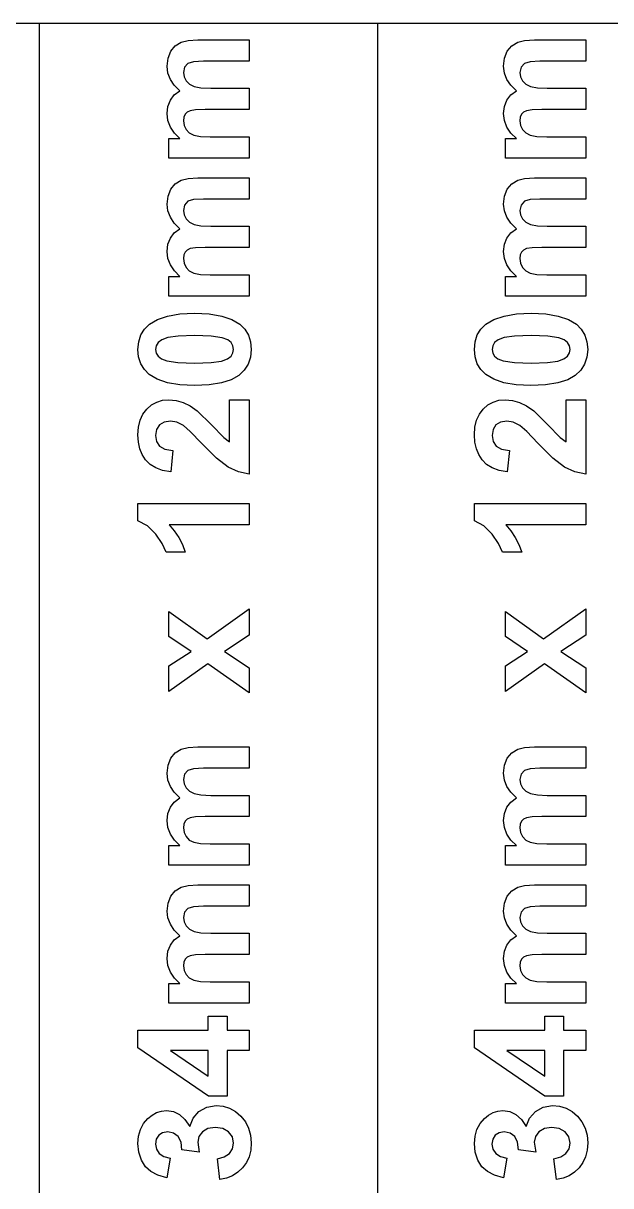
# Model space of a CAD drawing. Header units: metres. Extents: x 298 to 6408, y -126 to 1371.
# Drawn here: x 4802.7 to 5011, y 317.5 to 729.3 of the extents above; entities that cross this region are included whole.
import ezdxf

# ---------------------------------------------------------------- set-up
doc = ezdxf.new("R2010")
doc.units = ezdxf.units.M

msp = doc.modelspace()

# ---------------------------------------------------------------- linework, layer by layer
at = {"layer": '734mm x 120mm'}
for p, q in [((4855, 719.34), (4856.58, 721.24)), ((4856.58, 721.24), (4858.75, 722.59)), ((4858.75, 722.59), (4861.13, 723.17)), ((4861.13, 723.17), (4864.65, 723.36)), ((4864.65, 723.36), (4882.86, 723.36)), ((4882.86, 723.36), (4882.86, 715.83)), ((4974.31, 719.34), (4975.89, 721.24)), ((4975.89, 721.24), (4978.06, 722.59)), ((4978.06, 722.59), (4980.44, 723.17)), ((4980.44, 723.17), (4983.96, 723.36)), ((4983.96, 723.36), (5002.17, 723.36)), ((5002.17, 723.36), (5002.17, 715.83)), ((4853.73, 714.03), (4854.05, 716.93)), ((4854.05, 716.93), (4855, 719.34)), ((4973.04, 714.03), (4973.36, 716.93)), ((4973.36, 716.93), (4974.31, 719.34)), ((4854.01, 711.63), (4853.73, 714.03)), ((4859.9, 713.72), (4859.5, 711.83)), ((4861.11, 715.05), (4859.9, 713.72)), ((4863.09, 715.63), (4861.11, 715.05)), ((4866.58, 715.83), (4863.09, 715.63)), ((4882.86, 715.83), (4866.58, 715.83)), ((4973.32, 711.63), (4973.04, 714.03)), ((4979.21, 713.72), (4978.81, 711.83)), ((4980.42, 715.05), (4979.21, 713.72)), ((4982.4, 715.63), (4980.42, 715.05)), ((4985.89, 715.83), (4982.4, 715.63)), ((5002.17, 715.83), (4985.89, 715.83)), ((4854.86, 709.39), (4854.01, 711.63)), ((4856.27, 707.29), (4854.86, 709.39)), ((4859.5, 711.83), (4859.74, 710.29)), ((4859.74, 710.29), (4860.46, 708.85)), ((4860.46, 708.85), (4861.65, 707.65)), ((4974.17, 709.39), (4973.32, 711.63)), ((4975.58, 707.29), (4974.17, 709.39)), ((4978.81, 711.83), (4979.05, 710.29)), ((4979.05, 710.29), (4979.77, 708.85)), ((4979.77, 708.85), (4980.96, 707.65)), ((4858.26, 705.34), (4856.27, 707.29)), ((4856.27, 703.87), (4858.26, 705.34)), ((4861.65, 707.65), (4863.29, 706.84)), ((4863.29, 706.84), (4865.7, 706.38)), ((4865.7, 706.38), (4869.18, 706.22)), ((4869.18, 706.22), (4882.86, 706.22)), ((4882.86, 706.22), (4882.86, 698.68)), ((4977.57, 705.34), (4975.58, 707.29)), ((4975.58, 703.87), (4977.57, 705.34)), ((4980.96, 707.65), (4982.6, 706.84)), ((4982.6, 706.84), (4985.01, 706.38)), ((4985.01, 706.38), (4988.49, 706.22)), ((4988.49, 706.22), (5002.17, 706.22)), ((5002.17, 706.22), (5002.17, 698.68)), ((4854.01, 699.84), (4854.86, 702.04)), ((4854.86, 702.04), (4856.27, 703.87)), ((4973.32, 699.84), (4974.17, 702.04)), ((4974.17, 702.04), (4975.58, 703.87)), ((4853.73, 697.29), (4854.01, 699.84)), ((4854.01, 694.8), (4853.73, 697.29)), ((4859.64, 696.04), (4859.5, 694.74)), ((4860.09, 697.03), (4859.64, 696.04)), ((4860.83, 697.77), (4860.09, 697.03)), ((4861.88, 698.28), (4860.83, 697.77)), ((4863.83, 698.58), (4861.88, 698.28)), ((4867.25, 698.68), (4863.83, 698.58)), ((4882.86, 698.68), (4867.25, 698.68)), ((4973.04, 697.29), (4973.32, 699.84)), ((4973.32, 694.8), (4973.04, 697.29)), ((4978.95, 696.04), (4978.81, 694.74)), ((4979.4, 697.03), (4978.95, 696.04)), ((4980.14, 697.77), (4979.4, 697.03)), ((4981.19, 698.28), (4980.14, 697.77)), ((4983.14, 698.58), (4981.19, 698.28)), ((4986.56, 698.68), (4983.14, 698.58)), ((5002.17, 698.68), (4986.56, 698.68)), ((4854.86, 692.49), (4854.01, 694.8)), ((4856.28, 690.36), (4854.86, 692.49)), ((4859.5, 694.74), (4859.73, 693.08)), ((4859.73, 693.08), (4860.44, 691.6)), ((4974.17, 692.49), (4973.32, 694.8)), ((4975.59, 690.36), (4974.17, 692.49)), ((4978.81, 694.74), (4979.04, 693.08)), ((4979.04, 693.08), (4979.75, 691.6)), ((4854.37, 681.46), (4854.37, 688.41)), ((4854.37, 688.41), (4858.26, 688.41)), ((4858.26, 688.41), (4856.28, 690.36)), ((4860.44, 691.6), (4861.58, 690.4)), ((4861.58, 690.4), (4863.15, 689.6)), ((4863.15, 689.6), (4865.5, 689.15)), ((4865.5, 689.15), (4869.02, 689)), ((4869.02, 689), (4882.86, 689)), ((4882.86, 689), (4882.86, 681.46)), ((4973.68, 681.46), (4973.68, 688.41)), ((4973.68, 688.41), (4977.57, 688.41)), ((4977.57, 688.41), (4975.59, 690.36)), ((4979.75, 691.6), (4980.89, 690.4)), ((4980.89, 690.4), (4982.46, 689.6)), ((4982.46, 689.6), (4984.81, 689.15)), ((4984.81, 689.15), (4988.33, 689)), ((4988.33, 689), (5002.17, 689)), ((5002.17, 689), (5002.17, 681.46)), ((4882.86, 681.46), (4854.37, 681.46)), ((5002.17, 681.46), (4973.68, 681.46)), ((4855, 670.49), (4856.58, 672.39)), ((4856.58, 672.39), (4858.75, 673.73)), ((4858.75, 673.73), (4861.13, 674.32)), ((4861.13, 674.32), (4864.65, 674.51)), ((4864.65, 674.51), (4882.86, 674.51)), ((4882.86, 674.51), (4882.86, 666.97)), ((4974.31, 670.49), (4975.89, 672.39)), ((4975.89, 672.39), (4978.06, 673.73)), ((4978.06, 673.73), (4980.44, 674.32)), ((4980.44, 674.32), (4983.96, 674.51)), ((4983.96, 674.51), (5002.17, 674.51)), ((5002.17, 674.51), (5002.17, 666.97)), ((4853.73, 665.18), (4854.05, 668.07)), ((4854.05, 668.07), (4855, 670.49)), ((4973.04, 665.18), (4973.36, 668.07)), ((4973.36, 668.07), (4974.31, 670.49)), ((4854.01, 662.78), (4853.73, 665.18)), ((4859.9, 664.87), (4859.5, 662.98)), ((4861.11, 666.19), (4859.9, 664.87)), ((4863.09, 666.78), (4861.11, 666.19)), ((4866.58, 666.97), (4863.09, 666.78)), ((4882.86, 666.97), (4866.58, 666.97)), ((4973.32, 662.78), (4973.04, 665.18)), ((4979.21, 664.87), (4978.81, 662.98)), ((4980.42, 666.19), (4979.21, 664.87)), ((4982.4, 666.78), (4980.42, 666.19)), ((4985.89, 666.97), (4982.4, 666.78)), ((5002.17, 666.97), (4985.89, 666.97)), ((4854.86, 660.53), (4854.01, 662.78)), ((4856.27, 658.44), (4854.86, 660.53)), ((4859.5, 662.98), (4859.74, 661.44)), ((4859.74, 661.44), (4860.46, 660)), ((4860.46, 660), (4861.65, 658.8)), ((4974.17, 660.53), (4973.32, 662.78)), ((4975.58, 658.44), (4974.17, 660.53)), ((4978.81, 662.98), (4979.05, 661.44)), ((4979.05, 661.44), (4979.77, 660)), ((4979.77, 660), (4980.96, 658.8)), ((4854.86, 653.18), (4856.27, 655.01)), ((4858.26, 656.48), (4856.27, 658.44)), ((4856.27, 655.01), (4858.26, 656.48)), ((4861.65, 658.8), (4863.29, 657.99)), ((4863.29, 657.99), (4865.7, 657.52)), ((4865.7, 657.52), (4869.18, 657.37)), ((4869.18, 657.37), (4882.86, 657.37)), ((4882.86, 657.37), (4882.86, 649.83)), ((4974.17, 653.18), (4975.58, 655.01)), ((4977.57, 656.48), (4975.58, 658.44)), ((4975.58, 655.01), (4977.57, 656.48)), ((4980.96, 658.8), (4982.6, 657.99)), ((4982.6, 657.99), (4985.01, 657.52)), ((4985.01, 657.52), (4988.49, 657.37)), ((4988.49, 657.37), (5002.17, 657.37)), ((5002.17, 657.37), (5002.17, 649.83)), ((4853.73, 648.44), (4854.01, 650.99)), ((4854.01, 650.99), (4854.86, 653.18)), ((4973.04, 648.44), (4973.32, 650.99)), ((4973.32, 650.99), (4974.17, 653.18)), ((4854.01, 645.95), (4853.73, 648.44)), ((4859.64, 647.18), (4859.5, 645.89)), ((4860.09, 648.18), (4859.64, 647.18)), ((4860.83, 648.91), (4860.09, 648.18)), ((4861.88, 649.43), (4860.83, 648.91)), ((4863.83, 649.73), (4861.88, 649.43)), ((4867.25, 649.83), (4863.83, 649.73)), ((4882.86, 649.83), (4867.25, 649.83)), ((4973.32, 645.95), (4973.04, 648.44)), ((4978.95, 647.18), (4978.81, 645.89)), ((4979.4, 648.18), (4978.95, 647.18)), ((4980.14, 648.91), (4979.4, 648.18)), ((4981.19, 649.43), (4980.14, 648.91)), ((4983.14, 649.73), (4981.19, 649.43)), ((4986.56, 649.83), (4983.14, 649.73)), ((5002.17, 649.83), (4986.56, 649.83)), ((4854.86, 643.64), (4854.01, 645.95)), ((4856.28, 641.51), (4854.86, 643.64)), ((4859.5, 645.89), (4859.73, 644.23)), ((4859.73, 644.23), (4860.44, 642.75)), ((4860.44, 642.75), (4861.58, 641.55)), ((4974.17, 643.64), (4973.32, 645.95)), ((4975.59, 641.51), (4974.17, 643.64)), ((4978.81, 645.89), (4979.04, 644.23)), ((4979.04, 644.23), (4979.75, 642.75)), ((4979.75, 642.75), (4980.89, 641.55)), ((4854.37, 632.61), (4854.37, 639.56)), ((4854.37, 639.56), (4858.26, 639.56)), ((4858.26, 639.56), (4856.28, 641.51)), ((4861.58, 641.55), (4863.15, 640.75)), ((4863.15, 640.75), (4865.5, 640.3)), ((4865.5, 640.3), (4869.02, 640.15)), ((4869.02, 640.15), (4882.86, 640.15)), ((4882.86, 640.15), (4882.86, 632.61)), ((4973.68, 632.61), (4973.68, 639.56)), ((4973.68, 639.56), (4977.57, 639.56)), ((4977.57, 639.56), (4975.59, 641.51)), ((4980.89, 641.55), (4982.46, 640.75)), ((4982.46, 640.75), (4984.81, 640.3)), ((4984.81, 640.3), (4988.33, 640.15)), ((4988.33, 640.15), (5002.17, 640.15)), ((5002.17, 640.15), (5002.17, 632.61)), ((4882.86, 632.61), (4854.37, 632.61)), ((5002.17, 632.61), (4973.68, 632.61)), ((4853.87, 625.56), (4858.27, 626.28)), ((4858.27, 626.28), (4863.47, 626.52)), ((4863.47, 626.52), (4868.65, 626.28)), ((4868.65, 626.28), (4873.06, 625.55)), ((4973.18, 625.56), (4977.58, 626.28)), ((4977.58, 626.28), (4982.78, 626.52)), ((4982.78, 626.52), (4987.96, 626.28)), ((4987.96, 626.28), (4992.37, 625.55)), ((4845.67, 620.91), (4847.45, 622.68)), ((4847.45, 622.68), (4850.26, 624.36)), ((4850.26, 624.36), (4853.87, 625.56)), ((4873.06, 625.55), (4876.68, 624.34)), ((4876.68, 624.34), (4879.51, 622.65)), ((4879.51, 622.65), (4881.27, 620.9)), ((4964.98, 620.91), (4966.76, 622.68)), ((4966.76, 622.68), (4969.57, 624.36)), ((4969.57, 624.36), (4973.18, 625.56)), ((4992.37, 625.55), (4995.99, 624.34)), ((4995.99, 624.34), (4998.82, 622.65)), ((4998.82, 622.65), (5000.58, 620.9)), ((4843.63, 616.45), (4844.39, 618.84)), ((4844.39, 618.84), (4845.67, 620.91)), ((4853.96, 617.93), (4851.8, 617.14)), ((4857.63, 618.46), (4853.96, 617.93)), ((4863.47, 618.63), (4857.63, 618.46)), ((4869.38, 618.44), (4863.47, 618.63)), ((4873.29, 617.85), (4869.38, 618.44)), ((4875.19, 617.14), (4873.29, 617.85)), ((4881.27, 620.9), (4882.53, 618.83)), ((4882.53, 618.83), (4883.28, 616.45)), ((4962.94, 616.45), (4963.7, 618.84)), ((4963.7, 618.84), (4964.98, 620.91)), ((4973.27, 617.93), (4971.11, 617.14)), ((4976.94, 618.46), (4973.27, 617.93)), ((4982.78, 618.63), (4976.94, 618.46)), ((4988.69, 618.44), (4982.78, 618.63)), ((4992.6, 617.85), (4988.69, 618.44)), ((4994.5, 617.14), (4992.6, 617.85)), ((5000.58, 620.9), (5001.84, 618.83)), ((5001.84, 618.83), (5002.59, 616.45)), ((4843.37, 613.75), (4843.63, 616.45)), ((4843.62, 611.05), (4843.37, 613.75)), ((4849.84, 615.04), (4849.62, 613.75)), ((4849.62, 613.75), (4849.84, 612.45)), ((4850.5, 616.17), (4849.84, 615.04)), ((4851.8, 617.14), (4850.5, 616.17)), ((4876.41, 616.19), (4875.19, 617.14)), ((4877.07, 615.04), (4876.41, 616.19)), ((4877.28, 613.75), (4877.07, 615.04)), ((4877.07, 612.46), (4877.28, 613.75)), ((4883.53, 613.75), (4883.26, 611.02)), ((4883.28, 616.45), (4883.53, 613.75)), ((4962.68, 613.75), (4962.94, 616.45)), ((4962.93, 611.05), (4962.68, 613.75)), ((4969.15, 615.04), (4968.93, 613.75)), ((4968.93, 613.75), (4969.15, 612.45)), ((4969.81, 616.17), (4969.15, 615.04)), ((4971.11, 617.14), (4969.81, 616.17)), ((4995.72, 616.19), (4994.5, 617.14)), ((4996.38, 615.04), (4995.72, 616.19)), ((4996.59, 613.75), (4996.38, 615.04)), ((4996.38, 612.46), (4996.59, 613.75)), ((5002.84, 613.75), (5002.57, 611.02)), ((5002.59, 616.45), (5002.84, 613.75)), ((4844.38, 608.66), (4843.62, 611.05)), ((4849.84, 612.45), (4850.5, 611.31)), ((4850.5, 611.31), (4851.71, 610.35)), ((4851.71, 610.35), (4853.62, 609.64)), ((4853.62, 609.64), (4857.54, 609.06)), ((4869.31, 609.04), (4872.98, 609.56)), ((4872.98, 609.56), (4875.13, 610.35)), ((4875.13, 610.35), (4876.42, 611.32)), ((4876.42, 611.32), (4877.07, 612.46)), ((4883.26, 611.02), (4882.43, 608.56)), ((4963.69, 608.66), (4962.93, 611.05)), ((4969.15, 612.45), (4969.81, 611.31)), ((4969.81, 611.31), (4971.02, 610.35)), ((4971.02, 610.35), (4972.93, 609.64)), ((4972.93, 609.64), (4976.85, 609.06)), ((4988.62, 609.04), (4992.29, 609.56)), ((4992.29, 609.56), (4994.44, 610.35)), ((4994.44, 610.35), (4995.73, 611.32)), ((4995.73, 611.32), (4996.38, 612.46)), ((5002.57, 611.02), (5001.74, 608.56)), ((4845.64, 606.59), (4844.38, 608.66)), ((4847.4, 604.84), (4845.64, 606.59)), ((4857.54, 609.06), (4863.47, 608.86)), ((4863.47, 608.86), (4869.31, 609.04)), ((4881.05, 606.39), (4879.12, 604.49)), ((4882.43, 608.56), (4881.05, 606.39)), ((4964.95, 606.59), (4963.69, 608.66)), ((4966.71, 604.84), (4964.95, 606.59)), ((4976.85, 609.06), (4982.78, 608.86)), ((4982.78, 608.86), (4988.62, 609.04)), ((5000.36, 606.39), (4998.43, 604.49)), ((5001.74, 608.56), (5000.36, 606.39)), ((4850.23, 603.15), (4847.4, 604.84)), ((4853.84, 601.94), (4850.23, 603.15)), ((4858.22, 601.22), (4853.84, 601.94)), ((4872.98, 601.86), (4868.62, 601.2)), ((4876.48, 602.95), (4872.98, 601.86)), ((4879.12, 604.49), (4876.48, 602.95)), ((4969.54, 603.15), (4966.71, 604.84)), ((4973.15, 601.94), (4969.54, 603.15)), ((4977.53, 601.22), (4973.15, 601.94)), ((4992.29, 601.86), (4987.93, 601.2)), ((4995.79, 602.95), (4992.29, 601.86)), ((4998.43, 604.49), (4995.79, 602.95)), ((4863.39, 600.98), (4858.22, 601.22)), ((4868.62, 601.2), (4863.39, 600.98)), ((4982.7, 600.98), (4977.53, 601.22)), ((4987.93, 601.2), (4982.7, 600.98)), ((4846.51, 592.58), (4848.18, 594.04)), ((4848.18, 594.04), (4850.03, 595.07)), ((4850.03, 595.07), (4852.08, 595.7)), ((4852.08, 595.7), (4854.32, 595.91)), ((4854.32, 595.91), (4856.91, 595.67)), ((4856.91, 595.67), (4859.38, 594.95)), ((4859.38, 594.95), (4861.83, 593.72)), ((4861.83, 593.72), (4864.41, 591.94)), ((4875.86, 595.91), (4882.86, 595.91)), ((4875.86, 580.94), (4875.86, 595.91)), ((4882.86, 595.91), (4882.86, 569.48)), ((4965.82, 592.58), (4967.49, 594.04)), ((4967.49, 594.04), (4969.34, 595.07)), ((4969.34, 595.07), (4971.39, 595.7)), ((4971.39, 595.7), (4973.63, 595.91)), ((4973.63, 595.91), (4976.22, 595.67)), ((4976.22, 595.67), (4978.69, 594.95)), ((4978.69, 594.95), (4981.14, 593.72)), ((4981.14, 593.72), (4983.72, 591.94)), ((4995.17, 595.91), (5002.17, 595.91)), ((4995.17, 580.94), (4995.17, 595.91)), ((5002.17, 595.91), (5002.17, 569.48)), ((4844.16, 588.63), (4845.14, 590.76)), ((4845.14, 590.76), (4846.51, 592.58)), ((4864.41, 591.94), (4869.42, 587)), ((4963.47, 588.63), (4964.45, 590.76)), ((4964.45, 590.76), (4965.82, 592.58)), ((4983.72, 591.94), (4988.73, 587)), ((4843.37, 583.43), (4843.57, 586.19)), ((4843.57, 586.19), (4844.16, 588.63)), ((4849.96, 585.37), (4849.62, 583.24)), ((4850.98, 586.99), (4849.96, 585.37)), ((4852.63, 588), (4850.98, 586.99)), ((4854.86, 588.34), (4852.63, 588)), ((4857.15, 587.95), (4854.86, 588.34)), ((4859.47, 586.79), (4857.15, 587.95)), ((4861.92, 584.65), (4859.47, 586.79)), ((4869.42, 587), (4873.77, 582.48)), ((4962.68, 583.43), (4962.88, 586.19)), ((4962.88, 586.19), (4963.47, 588.63)), ((4969.27, 585.37), (4968.93, 583.24)), ((4970.29, 586.99), (4969.27, 585.37)), ((4971.94, 588), (4970.29, 586.99)), ((4974.17, 588.34), (4971.94, 588)), ((4976.46, 587.95), (4974.17, 588.34)), ((4978.78, 586.79), (4976.46, 587.95)), ((4981.23, 584.65), (4978.78, 586.79)), ((4988.73, 587), (4993.08, 582.48)), ((4843.54, 580.89), (4843.37, 583.43)), ((4844.05, 578.56), (4843.54, 580.89)), ((4849.62, 583.24), (4849.98, 581.12)), ((4849.98, 581.12), (4851.05, 579.49)), ((4865.91, 580.53), (4861.92, 584.65)), ((4873.77, 582.48), (4875.86, 580.94)), ((4962.85, 580.89), (4962.68, 583.43)), ((4963.36, 578.56), (4962.85, 580.89)), ((4968.93, 583.24), (4969.29, 581.12)), ((4969.29, 581.12), (4970.36, 579.49)), ((4985.22, 580.53), (4981.23, 584.65)), ((4993.08, 582.48), (4995.17, 580.94)), ((4844.9, 576.46), (4844.05, 578.56)), ((4851.05, 579.49), (4852.94, 578.39)), ((4852.94, 578.39), (4855.77, 577.88)), ((4855.77, 577.88), (4855.02, 570.37)), ((4871.2, 575.25), (4865.91, 580.53)), ((4964.21, 576.46), (4963.36, 578.56)), ((4970.36, 579.49), (4972.25, 578.39)), ((4972.25, 578.39), (4975.08, 577.88)), ((4975.08, 577.88), (4974.33, 570.37)), ((4990.51, 575.25), (4985.22, 580.53)), ((4846.08, 574.58), (4844.9, 576.46)), ((4847.66, 572.99), (4846.08, 574.58)), ((4849.67, 571.75), (4847.66, 572.99)), ((4875.34, 572.06), (4871.2, 575.25)), ((4965.39, 574.58), (4964.21, 576.46)), ((4966.97, 572.99), (4965.39, 574.58)), ((4968.98, 571.75), (4966.97, 572.99)), ((4994.65, 572.06), (4990.51, 575.25)), ((4852.12, 570.88), (4849.67, 571.75)), ((4855.02, 570.37), (4852.12, 570.88)), ((4879, 570.34), (4875.34, 572.06)), ((4882.86, 569.48), (4879, 570.34)), ((4971.43, 570.88), (4968.98, 571.75)), ((4974.33, 570.37), (4971.43, 570.88)), ((4998.31, 570.34), (4994.65, 572.06)), ((5002.17, 569.48), (4998.31, 570.34)), ((4843.37, 553.06), (4843.37, 559.18)), ((4843.37, 559.18), (4882.86, 559.18)), ((4882.86, 559.18), (4882.86, 551.64)), ((4962.68, 553.06), (4962.68, 559.18)), ((4962.68, 559.18), (5002.17, 559.18)), ((5002.17, 559.18), (5002.17, 551.64)), ((4846.74, 551.23), (4843.37, 553.06)), ((4966.05, 551.23), (4962.68, 553.06)), ((4849.66, 548.31), (4846.74, 551.23)), ((4851.93, 544.98), (4849.66, 548.31)), ((4882.86, 551.64), (4854.45, 551.64)), ((4854.45, 551.64), (4856.26, 549.48)), ((4856.26, 549.48), (4857.81, 547.14)), ((4968.97, 548.31), (4966.05, 551.23)), ((4971.24, 544.98), (4968.97, 548.31)), ((5002.17, 551.64), (4973.76, 551.64)), ((4973.76, 551.64), (4975.57, 549.48)), ((4975.57, 549.48), (4977.12, 547.14)), ((4853.33, 541.9), (4851.93, 544.98)), ((4857.81, 547.14), (4859.12, 544.61)), ((4859.12, 544.61), (4860.17, 541.9)), ((4972.64, 541.9), (4971.24, 544.98)), ((4977.12, 547.14), (4978.43, 544.61)), ((4978.43, 544.61), (4979.48, 541.9)), ((4860.17, 541.9), (4853.33, 541.9)), ((4979.48, 541.9), (4972.64, 541.9)), ((4854.37, 512.04), (4854.37, 520.9)), ((4854.37, 520.9), (4867.87, 511.24)), ((4867.87, 511.24), (4882.86, 521.78)), ((4882.86, 521.78), (4882.86, 512.53)), ((4973.68, 512.04), (4973.68, 520.9)), ((4973.68, 520.9), (4987.18, 511.24)), ((4987.18, 511.24), (5002.17, 521.78)), ((5002.17, 521.78), (5002.17, 512.53)), ((4862.21, 506.73), (4854.37, 512.04)), ((4882.86, 512.53), (4874.04, 506.73)), ((4981.52, 506.73), (4973.68, 512.04)), ((5002.17, 512.53), (4993.35, 506.73)), ((4854.37, 501.69), (4862.21, 506.73)), ((4874.04, 506.73), (4882.86, 500.88)), ((4973.68, 501.69), (4981.52, 506.73)), ((4993.35, 506.73), (5002.17, 500.88)), ((4868.19, 502.33), (4854.37, 492.49)), ((4854.37, 492.49), (4854.37, 501.69)), ((4882.86, 492.06), (4868.19, 502.33)), ((4882.86, 500.88), (4882.86, 492.06)), ((4987.5, 502.33), (4973.68, 492.49)), ((4973.68, 492.49), (4973.68, 501.69)), ((5002.17, 492.06), (4987.5, 502.33)), ((5002.17, 500.88), (5002.17, 492.06)), ((4855, 468.88), (4856.58, 470.78)), ((4856.58, 470.78), (4858.75, 472.12)), ((4858.75, 472.12), (4861.13, 472.71)), ((4861.13, 472.71), (4864.65, 472.9)), ((4864.65, 472.9), (4882.86, 472.9)), ((4882.86, 472.9), (4882.86, 465.36)), ((4974.31, 468.88), (4975.89, 470.78)), ((4975.89, 470.78), (4978.06, 472.12)), ((4978.06, 472.12), (4980.44, 472.71)), ((4980.44, 472.71), (4983.96, 472.9)), ((4983.96, 472.9), (5002.17, 472.9)), ((5002.17, 472.9), (5002.17, 465.36)), ((4853.73, 463.57), (4854.05, 466.46)), ((4854.05, 466.46), (4855, 468.88)), ((4866.58, 465.36), (4863.09, 465.17)), ((4882.86, 465.36), (4866.58, 465.36)), ((4973.04, 463.57), (4973.36, 466.46)), ((4973.36, 466.46), (4974.31, 468.88)), ((4985.89, 465.36), (4982.4, 465.17)), ((5002.17, 465.36), (4985.89, 465.36)), ((4854.01, 461.17), (4853.73, 463.57)), ((4859.9, 463.26), (4859.5, 461.37)), ((4859.5, 461.37), (4859.74, 459.83)), ((4861.11, 464.59), (4859.9, 463.26)), ((4863.09, 465.17), (4861.11, 464.59)), ((4973.32, 461.17), (4973.04, 463.57)), ((4979.21, 463.26), (4978.81, 461.37)), ((4978.81, 461.37), (4979.05, 459.83)), ((4980.42, 464.59), (4979.21, 463.26)), ((4982.4, 465.17), (4980.42, 464.59)), ((4854.86, 458.92), (4854.01, 461.17)), ((4856.27, 456.83), (4854.86, 458.92)), ((4859.74, 459.83), (4860.46, 458.39)), ((4860.46, 458.39), (4861.65, 457.19)), ((4861.65, 457.19), (4863.29, 456.38)), ((4974.17, 458.92), (4973.32, 461.17)), ((4975.58, 456.83), (4974.17, 458.92)), ((4979.05, 459.83), (4979.77, 458.39)), ((4979.77, 458.39), (4980.96, 457.19)), ((4980.96, 457.19), (4982.6, 456.38)), ((4854.86, 451.57), (4856.27, 453.4)), ((4858.26, 454.87), (4856.27, 456.83)), ((4856.27, 453.4), (4858.26, 454.87)), ((4863.29, 456.38), (4865.7, 455.91)), ((4865.7, 455.91), (4869.18, 455.76)), ((4869.18, 455.76), (4882.86, 455.76)), ((4882.86, 455.76), (4882.86, 448.22)), ((4974.17, 451.57), (4975.58, 453.4)), ((4977.57, 454.87), (4975.58, 456.83)), ((4975.58, 453.4), (4977.57, 454.87)), ((4982.6, 456.38), (4985.01, 455.91)), ((4985.01, 455.91), (4988.49, 455.76)), ((4988.49, 455.76), (5002.17, 455.76)), ((5002.17, 455.76), (5002.17, 448.22)), ((4853.73, 446.83), (4854.01, 449.38)), ((4854.01, 449.38), (4854.86, 451.57)), ((4973.04, 446.83), (4973.32, 449.38)), ((4973.32, 449.38), (4974.17, 451.57)), ((4854.01, 444.34), (4853.73, 446.83)), ((4859.64, 445.57), (4859.5, 444.28)), ((4860.09, 446.57), (4859.64, 445.57)), ((4860.83, 447.3), (4860.09, 446.57)), ((4861.88, 447.82), (4860.83, 447.3)), ((4863.83, 448.12), (4861.88, 447.82)), ((4867.25, 448.22), (4863.83, 448.12)), ((4882.86, 448.22), (4867.25, 448.22)), ((4973.32, 444.34), (4973.04, 446.83)), ((4978.95, 445.57), (4978.81, 444.28)), ((4979.4, 446.57), (4978.95, 445.57)), ((4980.14, 447.3), (4979.4, 446.57)), ((4981.19, 447.82), (4980.14, 447.3)), ((4983.14, 448.12), (4981.19, 447.82)), ((4986.56, 448.22), (4983.14, 448.12)), ((5002.17, 448.22), (4986.56, 448.22)), ((4854.86, 442.03), (4854.01, 444.34)), ((4856.28, 439.9), (4854.86, 442.03)), ((4859.5, 444.28), (4859.73, 442.62)), ((4859.73, 442.62), (4860.44, 441.14)), ((4860.44, 441.14), (4861.58, 439.94)), ((4974.17, 442.03), (4973.32, 444.34)), ((4975.59, 439.9), (4974.17, 442.03)), ((4978.81, 444.28), (4979.04, 442.62)), ((4979.04, 442.62), (4979.75, 441.14)), ((4979.75, 441.14), (4980.89, 439.94)), ((4854.37, 431), (4854.37, 437.95)), ((4854.37, 437.95), (4858.26, 437.95)), ((4858.26, 437.95), (4856.28, 439.9)), ((4861.58, 439.94), (4863.15, 439.14)), ((4863.15, 439.14), (4865.5, 438.69)), ((4865.5, 438.69), (4869.02, 438.54)), ((4869.02, 438.54), (4882.86, 438.54)), ((4882.86, 438.54), (4882.86, 431)), ((4973.68, 431), (4973.68, 437.95)), ((4973.68, 437.95), (4977.57, 437.95)), ((4977.57, 437.95), (4975.59, 439.9)), ((4980.89, 439.94), (4982.46, 439.14)), ((4982.46, 439.14), (4984.81, 438.69)), ((4984.81, 438.69), (4988.33, 438.54)), ((4988.33, 438.54), (5002.17, 438.54)), ((5002.17, 438.54), (5002.17, 431)), ((4882.86, 431), (4854.37, 431)), ((5002.17, 431), (4973.68, 431)), ((4855, 420.02), (4856.58, 421.92)), ((4856.58, 421.92), (4858.75, 423.27)), ((4858.75, 423.27), (4861.13, 423.85)), ((4861.13, 423.85), (4864.65, 424.05)), ((4864.65, 424.05), (4882.86, 424.05)), ((4882.86, 424.05), (4882.86, 416.51)), ((4974.31, 420.02), (4975.89, 421.92)), ((4975.89, 421.92), (4978.06, 423.27)), ((4978.06, 423.27), (4980.44, 423.85)), ((4980.44, 423.85), (4983.96, 424.05)), ((4983.96, 424.05), (5002.17, 424.05)), ((5002.17, 424.05), (5002.17, 416.51)), ((4853.73, 414.71), (4854.05, 417.61)), ((4854.05, 417.61), (4855, 420.02)), ((4863.09, 416.32), (4861.11, 415.73)), ((4866.58, 416.51), (4863.09, 416.32)), ((4882.86, 416.51), (4866.58, 416.51)), ((4973.04, 414.71), (4973.36, 417.61)), ((4973.36, 417.61), (4974.31, 420.02)), ((4982.4, 416.32), (4980.42, 415.73)), ((4985.89, 416.51), (4982.4, 416.32)), ((5002.17, 416.51), (4985.89, 416.51)), ((4854.01, 412.32), (4853.73, 414.71)), ((4854.86, 410.07), (4854.01, 412.32)), ((4859.9, 414.4), (4859.5, 412.51)), ((4859.5, 412.51), (4859.74, 410.98)), ((4861.11, 415.73), (4859.9, 414.4)), ((4973.32, 412.32), (4973.04, 414.71)), ((4974.17, 410.07), (4973.32, 412.32)), ((4979.21, 414.4), (4978.81, 412.51)), ((4978.81, 412.51), (4979.05, 410.98)), ((4980.42, 415.73), (4979.21, 414.4)), ((4856.27, 407.97), (4854.86, 410.07)), ((4858.26, 406.02), (4856.27, 407.97)), ((4859.74, 410.98), (4860.46, 409.53)), ((4860.46, 409.53), (4861.65, 408.33)), ((4861.65, 408.33), (4863.29, 407.52)), ((4975.58, 407.97), (4974.17, 410.07)), ((4977.57, 406.02), (4975.58, 407.97)), ((4979.05, 410.98), (4979.77, 409.53)), ((4979.77, 409.53), (4980.96, 408.33)), ((4980.96, 408.33), (4982.6, 407.52)), ((4854.86, 402.72), (4856.27, 404.55)), ((4856.27, 404.55), (4858.26, 406.02)), ((4863.29, 407.52), (4865.7, 407.06)), ((4865.7, 407.06), (4869.18, 406.91)), ((4869.18, 406.91), (4882.86, 406.91)), ((4882.86, 406.91), (4882.86, 399.37)), ((4974.17, 402.72), (4975.58, 404.55)), ((4975.58, 404.55), (4977.57, 406.02)), ((4982.6, 407.52), (4985.01, 407.06)), ((4985.01, 407.06), (4988.49, 406.91)), ((4988.49, 406.91), (5002.17, 406.91)), ((5002.17, 406.91), (5002.17, 399.37)), ((4853.73, 397.97), (4854.01, 400.53)), ((4854.01, 400.53), (4854.86, 402.72)), ((4973.04, 397.97), (4973.32, 400.53)), ((4973.32, 400.53), (4974.17, 402.72)), ((4854.01, 395.49), (4853.73, 397.97)), ((4854.86, 393.18), (4854.01, 395.49)), ((4859.64, 396.72), (4859.5, 395.42)), ((4859.5, 395.42), (4859.73, 393.77)), ((4860.09, 397.72), (4859.64, 396.72)), ((4860.83, 398.45), (4860.09, 397.72)), ((4861.88, 398.96), (4860.83, 398.45)), ((4863.83, 399.27), (4861.88, 398.96)), ((4867.25, 399.37), (4863.83, 399.27)), ((4882.86, 399.37), (4867.25, 399.37)), ((4973.32, 395.49), (4973.04, 397.97)), ((4974.17, 393.18), (4973.32, 395.49)), ((4978.95, 396.72), (4978.81, 395.42)), ((4978.81, 395.42), (4979.04, 393.77)), ((4979.4, 397.72), (4978.95, 396.72)), ((4980.14, 398.45), (4979.4, 397.72)), ((4981.19, 398.96), (4980.14, 398.45)), ((4983.14, 399.27), (4981.19, 398.96)), ((4986.56, 399.37), (4983.14, 399.27)), ((5002.17, 399.37), (4986.56, 399.37)), ((4856.28, 391.05), (4854.86, 393.18)), ((4859.73, 393.77), (4860.44, 392.28)), ((4860.44, 392.28), (4861.58, 391.09)), ((4975.59, 391.05), (4974.17, 393.18)), ((4979.04, 393.77), (4979.75, 392.28)), ((4979.75, 392.28), (4980.89, 391.09)), ((4854.37, 382.14), (4854.37, 389.09)), ((4854.37, 389.09), (4858.26, 389.09)), ((4858.26, 389.09), (4856.28, 391.05)), ((4861.58, 391.09), (4863.15, 390.29)), ((4863.15, 390.29), (4865.5, 389.83)), ((4865.5, 389.83), (4869.02, 389.68)), ((4869.02, 389.68), (4882.86, 389.68)), ((4882.86, 389.68), (4882.86, 382.14)), ((4973.68, 382.14), (4973.68, 389.09)), ((4973.68, 389.09), (4977.57, 389.09)), ((4977.57, 389.09), (4975.59, 391.05)), ((4980.89, 391.09), (4982.46, 390.29)), ((4982.46, 390.29), (4984.81, 389.83)), ((4984.81, 389.83), (4988.33, 389.68)), ((4988.33, 389.68), (5002.17, 389.68)), ((5002.17, 389.68), (5002.17, 382.14)), ((4882.86, 382.14), (4854.37, 382.14)), ((5002.17, 382.14), (4973.68, 382.14)), ((4868.32, 372.62), (4868.32, 377.5)), ((4868.32, 377.5), (4874.95, 377.5)), ((4874.95, 377.5), (4874.95, 372.62)), ((4987.63, 372.62), (4987.63, 377.5)), ((4987.63, 377.5), (4994.26, 377.5)), ((4994.26, 377.5), (4994.26, 372.62)), ((4843.37, 366.29), (4843.37, 372.62)), ((4843.37, 372.62), (4868.32, 372.62)), ((4874.95, 372.62), (4882.86, 372.62)), ((4882.86, 372.62), (4882.86, 365.32)), ((4962.68, 366.29), (4962.68, 372.62)), ((4962.68, 372.62), (4987.63, 372.62)), ((4994.26, 372.62), (5002.17, 372.62)), ((5002.17, 372.62), (5002.17, 365.32)), ((4868.35, 349.23), (4843.37, 366.29)), ((4868.32, 365.32), (4854.88, 365.32)), ((4854.88, 365.32), (4868.32, 356.28)), ((4868.32, 356.28), (4868.32, 365.32)), ((4882.86, 365.32), (4874.95, 365.32)), ((4874.95, 365.32), (4874.95, 349.23)), ((4987.66, 349.23), (4962.68, 366.29)), ((4987.63, 365.32), (4974.19, 365.32)), ((4974.19, 365.32), (4987.63, 356.28)), ((4987.63, 356.28), (4987.63, 365.32)), ((5002.17, 365.32), (4994.26, 365.32)), ((4994.26, 365.32), (4994.26, 349.23)), ((4874.95, 349.23), (4868.35, 349.23)), ((4994.26, 349.23), (4987.66, 349.23)), ((4846.91, 341.31), (4848.41, 342.52)), ((4848.41, 342.52), (4850, 343.38)), ((4850, 343.38), (4851.68, 343.9)), ((4851.68, 343.9), (4853.46, 344.08)), ((4853.46, 344.08), (4855.92, 343.72)), ((4855.92, 343.72), (4858.11, 342.66)), ((4858.11, 342.66), (4860.05, 340.89)), ((4862.9, 341.46), (4864.97, 343.82)), ((4864.97, 343.82), (4867.75, 345.34)), ((4867.75, 345.34), (4871.06, 345.85)), ((4871.06, 345.85), (4873.55, 345.61)), ((4873.55, 345.61), (4875.85, 344.9)), ((4875.85, 344.9), (4877.97, 343.72)), ((4877.97, 343.72), (4879.89, 342.06)), ((4879.89, 342.06), (4881.48, 340.06)), ((4966.22, 341.31), (4967.72, 342.52)), ((4967.72, 342.52), (4969.31, 343.38)), ((4969.31, 343.38), (4970.99, 343.9)), ((4970.99, 343.9), (4972.77, 344.08)), ((4972.77, 344.08), (4975.23, 343.72)), ((4975.23, 343.72), (4977.42, 342.66)), ((4977.42, 342.66), (4979.36, 340.89)), ((4982.21, 341.46), (4984.28, 343.82)), ((4984.28, 343.82), (4987.06, 345.34)), ((4987.06, 345.34), (4990.37, 345.85)), ((4990.37, 345.85), (4992.86, 345.61)), ((4992.86, 345.61), (4995.16, 344.9)), ((4995.16, 344.9), (4997.28, 343.72)), ((4997.28, 343.72), (4999.2, 342.06)), ((4999.2, 342.06), (5000.79, 340.06)), ((4844.26, 337.41), (4845.37, 339.5)), ((4845.37, 339.5), (4846.91, 341.31)), ((4860.05, 340.89), (4861.72, 338.41)), ((4861.72, 338.41), (4862.9, 341.46)), ((4868.19, 337.74), (4866.23, 336.59)), ((4870.74, 338.12), (4868.19, 337.74)), ((4873.43, 337.72), (4870.74, 338.12)), ((4875.51, 336.52), (4873.43, 337.72)), ((4881.48, 340.06), (4882.62, 337.82)), ((4882.62, 337.82), (4883.31, 335.35)), ((4963.57, 337.41), (4964.68, 339.5)), ((4964.68, 339.5), (4966.22, 341.31)), ((4979.36, 340.89), (4981.03, 338.41)), ((4981.03, 338.41), (4982.21, 341.46)), ((4987.5, 337.74), (4985.54, 336.59)), ((4990.05, 338.12), (4987.5, 337.74)), ((4992.74, 337.72), (4990.05, 338.12)), ((4994.82, 336.52), (4992.74, 337.72)), ((5000.79, 340.06), (5001.93, 337.82)), ((5001.93, 337.82), (5002.62, 335.35)), ((4843.37, 332.41), (4843.59, 335.04)), ((4843.59, 335.04), (4844.26, 337.41)), ((4849.87, 333.95), (4849.57, 332.19)), ((4850.75, 335.33), (4849.87, 333.95)), ((4852.13, 336.22), (4850.75, 335.33)), ((4853.92, 336.51), (4852.13, 336.22)), ((4856.02, 336.11), (4853.92, 336.51)), ((4857.66, 334.9), (4856.02, 336.11)), ((4858.7, 332.93), (4857.66, 334.9)), ((4864.98, 334.89), (4864.57, 332.86)), ((4866.23, 336.59), (4864.98, 334.89)), ((4876.84, 334.74), (4875.51, 336.52)), ((4877.28, 332.59), (4876.84, 334.74)), ((4883.31, 335.35), (4883.53, 332.65)), ((4962.68, 332.41), (4962.9, 335.04)), ((4962.9, 335.04), (4963.57, 337.41)), ((4969.18, 333.95), (4968.88, 332.19)), ((4970.06, 335.33), (4969.18, 333.95)), ((4971.44, 336.22), (4970.06, 335.33)), ((4973.23, 336.51), (4971.44, 336.22)), ((4975.33, 336.11), (4973.23, 336.51)), ((4976.97, 334.9), (4975.33, 336.11)), ((4978.01, 332.93), (4976.97, 334.9)), ((4984.29, 334.89), (4983.88, 332.86)), ((4985.54, 336.59), (4984.29, 334.89)), ((4996.15, 334.74), (4994.82, 336.52)), ((4996.59, 332.59), (4996.15, 334.74)), ((5002.62, 335.35), (5002.84, 332.65)), ((4843.68, 329.32), (4843.37, 332.41)), ((4849.57, 332.19), (4849.91, 330.4)), ((4849.91, 330.4), (4850.91, 328.89)), ((4858.99, 330.23), (4858.7, 332.93)), ((4865.13, 329.4), (4858.99, 330.23)), ((4864.57, 332.86), (4865.13, 329.4)), ((4875.81, 328.89), (4876.91, 330.58)), ((4876.91, 330.58), (4877.28, 332.59)), ((4883.34, 330.09), (4882.77, 327.76)), ((4883.53, 332.65), (4883.34, 330.09)), ((4962.99, 329.32), (4962.68, 332.41)), ((4968.88, 332.19), (4969.22, 330.4)), ((4969.22, 330.4), (4970.22, 328.89)), ((4978.3, 330.23), (4978.01, 332.93)), ((4984.44, 329.4), (4978.3, 330.23)), ((4983.88, 332.86), (4984.44, 329.4)), ((4995.12, 328.89), (4996.22, 330.58)), ((4996.22, 330.58), (4996.59, 332.59)), ((5002.65, 330.09), (5002.08, 327.76)), ((5002.84, 332.65), (5002.65, 330.09)), ((4844.59, 326.54), (4843.68, 329.32)), ((4846.04, 324.22), (4844.59, 326.54)), ((4850.91, 328.89), (4852.56, 327.79)), ((4852.56, 327.79), (4854.83, 327.23)), ((4854.83, 327.23), (4853.65, 320.28)), ((4871.54, 327.01), (4874, 327.66)), ((4872.43, 319.72), (4871.54, 327.01)), ((4874, 327.66), (4875.81, 328.89)), ((4881.81, 325.67), (4880.46, 323.79)), ((4882.77, 327.76), (4881.81, 325.67)), ((4963.9, 326.54), (4962.99, 329.32)), ((4965.35, 324.22), (4963.9, 326.54)), ((4970.22, 328.89), (4971.87, 327.79)), ((4971.87, 327.79), (4974.14, 327.23)), ((4974.14, 327.23), (4972.96, 320.28)), ((4990.85, 327.01), (4993.31, 327.66)), ((4991.74, 319.72), (4990.85, 327.01)), ((4993.31, 327.66), (4995.12, 328.89)), ((5001.12, 325.67), (4999.77, 323.79)), ((5002.08, 327.76), (5001.12, 325.67)), ((4847.95, 322.47), (4846.04, 324.22)), ((4850.44, 321.19), (4847.95, 322.47)), ((4878.81, 322.22), (4876.92, 321.02)), ((4880.46, 323.79), (4878.81, 322.22)), ((4967.26, 322.47), (4965.35, 324.22)), ((4969.75, 321.19), (4967.26, 322.47)), ((4998.12, 322.22), (4996.23, 321.02)), ((4999.77, 323.79), (4998.12, 322.22)), ((4853.65, 320.28), (4850.44, 321.19)), ((4874.79, 320.18), (4872.43, 319.72)), ((4876.92, 321.02), (4874.79, 320.18)), ((4972.96, 320.28), (4969.75, 321.19)), ((4994.1, 320.18), (4991.74, 319.72)), ((4996.23, 321.02), (4994.1, 320.18))]:
    msp.add_line(p, q, dxfattribs=at)
at = {"layer": 'Layer0'}
for p, q in [((4688.32, 729.27), (4808.32, 729.27)), ((4808.32, 729.27), (4928.32, 729.27)), ((4808.32, 729.27), (4808.32, -4.73)), ((4928.32, 729.27), (5048.32, 729.27)), ((4928.32, 729.27), (4928.32, -4.73))]:
    msp.add_line(p, q, dxfattribs=at)

doc.saveas('drawing.dxf')
